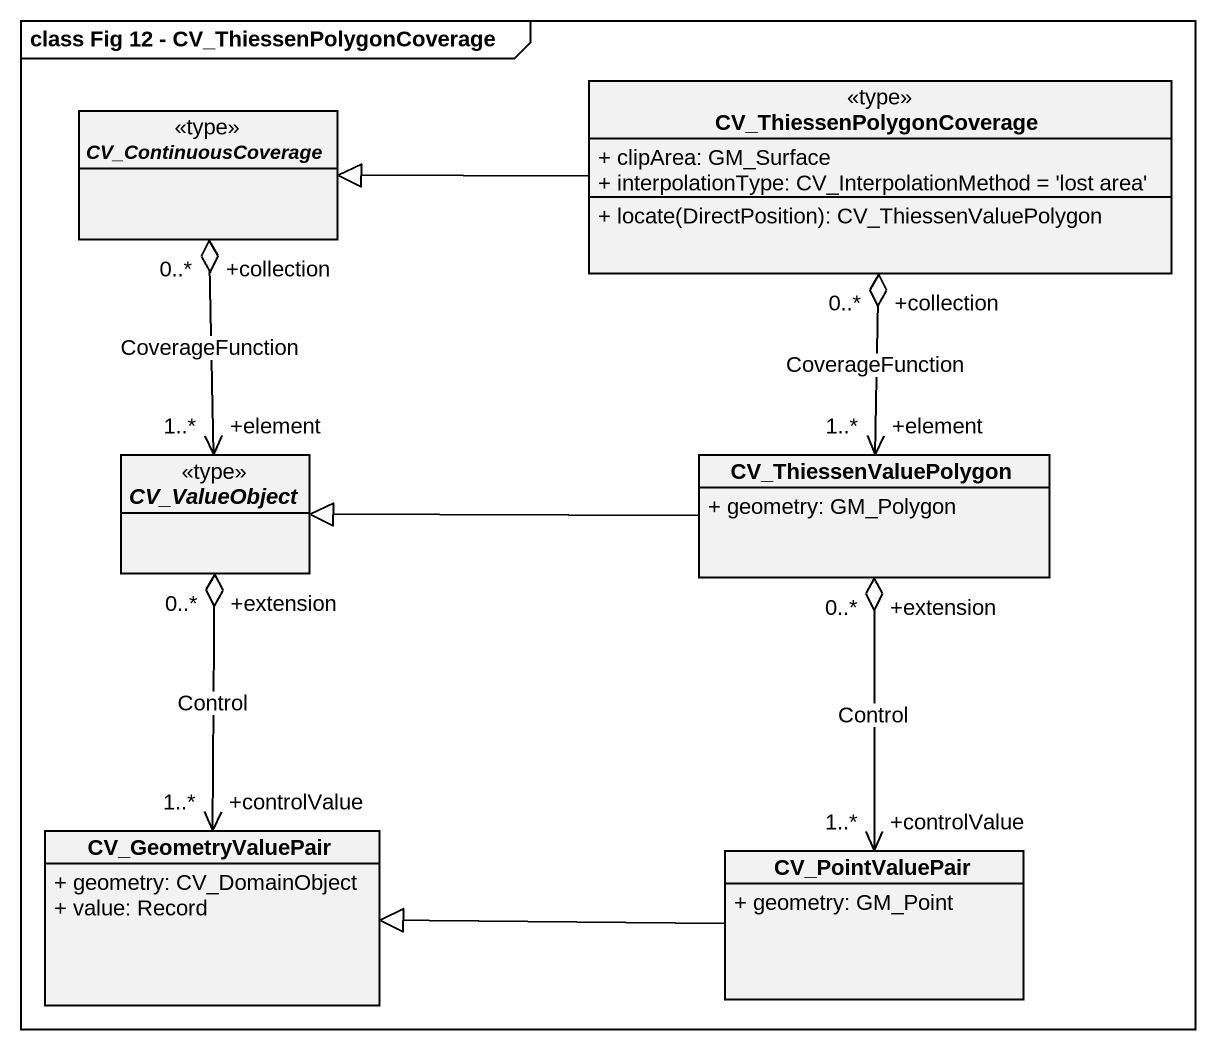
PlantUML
@startuml
mainframe class Fig 12 - CV_ThiessenPolygonCoverage
hide circle
hide empty members
skinparam classAttributeIconSize 0
abstract class CV_ContinuousCoverage <<type>>
class CV_ThiessenPolygonCoverage <<type>> {
  + clipArea: GM_Surface
  + interpolationType: CV_InterpolationMethod = 'lost area'
  + locate(DirectPosition): CV_ThiessenValuePolygon
}
abstract class CV_ValueObject <<type>>
class CV_ThiessenValuePolygon {
  + geometry: GM_Polygon
}
class CV_GeometryValuePair {
  + geometry: CV_DomainObject
  + value: Record
}
class CV_PointValuePair {
  + geometry: GM_Point
}
CV_ThiessenPolygonCoverage -left-|> CV_ContinuousCoverage
CV_ValueObject "+element\n1..*" <-up-o "+collection\n0..*" CV_ContinuousCoverage : CoverageFunction
CV_ThiessenValuePolygon "+element\n1..*" <-up-o "+collection\n0..*" CV_ThiessenPolygonCoverage : CoverageFunction
CV_ThiessenValuePolygon -left-|> CV_ValueObject
CV_ThiessenValuePolygon "+extension\n0..*" o--> "+controlValue\n1..*" CV_PointValuePair : Control
CV_GeometryValuePair "+controlValue\n1..*" <-up-o "+extension\n0..*" CV_ValueObject : Control
CV_PointValuePair -left-|> CV_GeometryValuePair
@enduml
